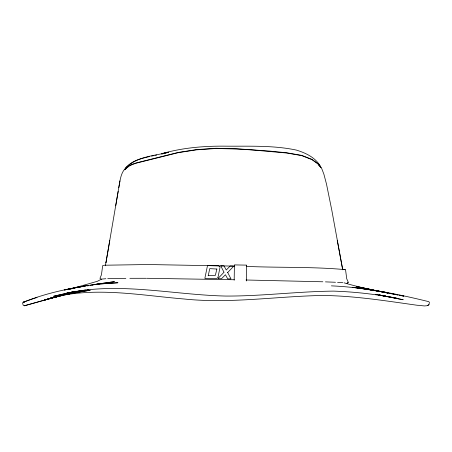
<?xml version="1.0" encoding="UTF-8"?>
<svg xmlns="http://www.w3.org/2000/svg" width="452" height="452" viewBox="0 0 452 452"><rect width="100%" height="100%" fill="white"/><g stroke="black" fill="none" stroke-linecap="round" stroke-linejoin="round"><path stroke-width="0.68" d="M246.397 280.958L246.628 265.126L234.413 264.906L234.362 266.07M109.774 240.6L105.937 262.697L119.317 184.602M246.572 266.29L246.611 265.81M126.876 167.161C122.362 170.319 120.87 176.094 119.899 181.224L118.78 187.716M234.176 280.217L234.402 265.606M115.712 205.801L118.158 191.382M119.362 184.286L119.95 180.885M105.339 265.782L105.937 262.522M62.5 295.303C102.886 287.884 143.713 295.642 184.088 298.992C229.921 303.795 275.686 296.439 321.502 295.478C353.684 295.653 385.471 300.84 417.252 305.269C420.993 305.038 425.614 307.253 428.931 304.75L429.4 302.507L428.869 301.693C396.929 293.817 364.357 287.325 331.401 285.862M125.385 168.782C130.515 160.81 141.013 158.612 149.623 156.522M125.306 168.686L125.187 169.105L129.006 165.907L132.165 164.308L136.538 162.833L178.212 152.431L196.524 149.601L215.886 148.267L236.656 148.764L269.324 151.053L286.754 152.782L301.795 155.386L311.987 159.392L318.067 163.72L320.869 167.336M346.95 283.359L348.311 282.376L346.712 278.703L345.543 269.669C312.733 266.595 279.505 267.85 246.566 266.403M168.545 152.217C154.03 156.042 136.402 156.335 125.622 168.325L129.102 165.455M218.141 278.359L224.085 272.183M233.565 266.392L227.627 272.567L227.565 272.24L230.978 278.907L227.701 278.85L225.435 274.743L221.503 278.743L218.197 278.686M126.08 167.828L128.973 165.025M347.458 283.065L348.13 282.579M125.927 168.082L126.995 167.206M127.006 167.003L127.876 166.313M70.523 288.997L97.349 281.302L101.564 279.11L105.864 278.709M427.705 305.563L428.931 304.75M23.38 302.247L24.73 301.863L23.38 302.247C52.325 290.416 83.637 285.839 114.446 281.669L92.01 284.896L97.57 284.099L117.966 282.749L99.011 284.065M129.153 166.104L132.25 164.528L136.577 163.07L178.241 152.669L196.53 149.844L215.881 148.516L236.645 149.007L252.035 149.934L286.732 153.025L301.755 155.629L311.891 159.612L317.909 163.906M216.723 278.579L218.005 277.336L220.051 267.172M34.414 298.286L23.08 302.218L22.6 303.066L23.21 305.275L24.363 305.778L70.845 292.715M24.363 305.778L70.749 292.76M78.433 286.8L70.309 289.06M69.258 293.156L44.454 300.026L70.721 292.76M70.608 292.777L72.642 292.212M35.058 298.088L37.07 297.529M43.262 300.456L62.89 295.156L48.844 298.732M85.592 289.964L73.789 292.173L50.466 297.93L79.835 290.845M161.743 153.957L164.952 153.172M46.838 299.241L68.834 293.964L90.242 290.224L75.891 292.495M81.626 286.749L86.434 285.641L79.06 287.263M73.224 291.817L53.675 296.213L73.749 291.721M65.376 294.258L81.755 290.478M165.59 153.013L168.161 152.426M77.173 287.218L64.534 289.941L76.772 287.54M74.54 291.534L75.857 291.252M168.568 152.211L162.166 153.578C182.84 147.68 204.4 145.917 225.825 146.165C249.346 146.369 273.161 145.199 296.32 150.075C305.914 153.019 315.394 157.494 320.592 166.517L320.926 167.635L317.988 163.81L321.587 168.195L323.858 174.11L326.497 184.071L331.802 210.225L342.723 269.793M151.556 156.115L154.121 155.567M155.409 155.296L156.691 155.025M59.048 296.032L61.811 295.45M76.767 291.274L65.325 293.523C118.424 281.353 172.438 294.885 225.91 296.06C261.877 296.218 297.619 291.461 333.565 291.116C355.323 291.834 376.974 294.365 398.331 298.552L389.144 296.738M161.827 153.94L163.11 153.674M66.478 294.275L72.489 293.06M64.534 289.941L84.247 286.071L78.128 287.274M65.325 293.523L75.987 291.37M64.438 294.704L72.416 293.167M64.659 294.721L77.778 292.241L76.433 292.472M87.343 285.913L88.705 285.658M90.067 285.404L97.609 284.161M86.976 289.704L88.366 289.444M73.755 292.936L75.094 292.704M73.156 292.924L74.523 292.71M107.734 278.63L125.854 278.33M129.865 278.308L146.256 278.291M146.94 278.291L234.328 279.754M218.728 265.81L207.496 265.618L204.903 278.133L204.959 278.455L216.192 278.652M233.509 266.064L230.204 266.008L226.271 270.002L224.006 265.9L220.729 265.844L223.836 271.929M246.035 279.997L322.835 281.782M234.741 266.126L148.216 264.527L104.559 265.222L102.672 265.612L101.457 274.754L99.948 278.33L101.451 279.279M325.446 281.873L335.48 282.268M337.576 282.376L342.78 282.703M352.244 287.325L372.815 290.094M344.045 282.811C358.266 287.031 373.081 290.207 387.805 292.958L385.104 292.45M354.747 287.489L370.499 289.964M371.872 290.178L373.239 290.393M374.612 290.608L375.979 290.822M377.352 291.037L383.838 292.184M375.363 294.438L377.403 294.755M345.13 269.499L343.729 269.273M376.109 294.501L377.499 294.727M380.273 295.184L378.962 294.896M378.759 294.97L403.099 299.732L378.759 294.97L387.07 296.552L381.641 295.444L383.053 295.642M384.443 295.874L385.85 296.1M379.126 294.958L380.471 295.19M381.816 295.416L383.16 295.648L381.759 295.382M379.042 294.902L380.403 295.145M383.754 292.195L365.538 288.766L383.477 292.156M384.833 292.421L388.223 293.088M389.579 293.354L395.003 294.416M396.359 294.681L397.715 294.947M399.071 295.212L403.822 296.139L398.986 295.179M385.166 292.438L397.816 294.947M372.211 289.794L356.464 286.562L387.805 292.958M381.669 295.45L387.07 296.552M318.304 164.415L319.095 165.432M342.689 269.612L337.248 240.34M216.87 269.03L215.333 275.426L208.18 275.534L208.236 275.856L209.728 268.635L216.87 269.03M125.56 168.884L124.351 169.811L128.634 166.376L125.56 168.884M372.985 290.201L366.227 289.156L387.194 292.613L372.985 290.201M377.375 294.71L375.985 294.45L377.363 294.721M219.695 266.477L219.293 266.228A1.158 1.136 -10 0 1 219.695 266.477M219.316 266.488L219.034 266.273A0.644 0.633 -10.5 0 1 219.254 266.414L219.316 266.488"/></g></svg>
